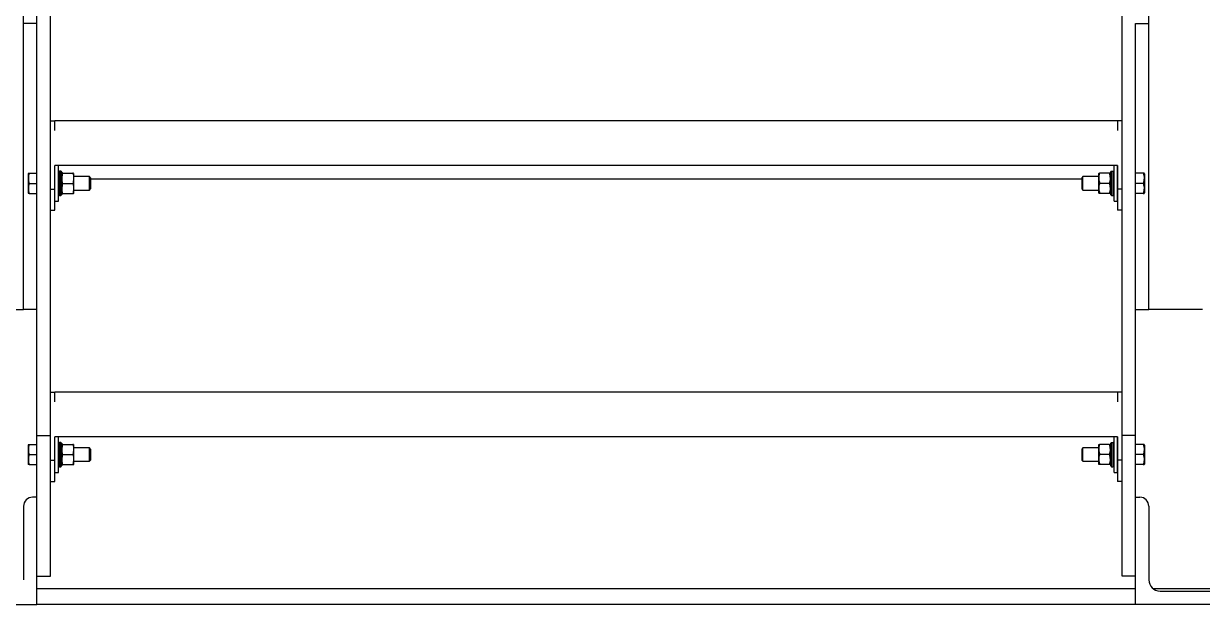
# Model space of a CAD drawing. Header units: millimetres. Extents: x 1293 to 41893, y 1011 to 26911.
# Drawn here: x 16264 to 17102, y 4254 to 4667 of the extents above; entities that cross this region are included whole.
import ezdxf

# ---------------------------------------------------------------- set-up
doc = ezdxf.new("R2010")
doc.units = ezdxf.units.MM
doc.header["$LTSCALE"] = 50
doc.layers.add('PASILLOS', color=2, linetype='Continuous')

msp = doc.modelspace()

# ---------------------------------------------------------------- linework, layer by layer
at = {"color": 7, "linetype": 'Continuous', "lineweight": 25}
for p, q in [((17016.0628232, 4556.2545175), (16311.2128232, 4556.2545175)), ((17054.1628232, 4265.1705175), (16273.1128232, 4265.1705175)), ((17877.3128232, 4265.1705175), (17066.7627213, 4265.1705175)), ((17054.1628232, 4253.9945175), (16273.1128232, 4253.9945175))]:
    msp.add_line(p, q, dxfattribs=at)
at = {"layer": 'PASILLOS', "linetype": 'Continuous', "lineweight": 25}
for p, q in [((16282.6378232, 4373.9816934), (16282.6378232, 6718.9945175)), ((17044.6378232, 4373.9816934), (17044.6378232, 6718.9945175)), ((16273.1128232, 4666.9454056), (16273.1128232, 5618.1797134)), ((16263.5878232, 4666.9454056), (16263.5878232, 4704.660703)), ((17063.6878232, 4666.9454056), (17063.6878232, 4704.660703)), ((16273.1128232, 4666.9454056), (16263.5878232, 4666.9454056)), ((16263.5878232, 4463.7454056), (16263.5878232, 4666.9454056)), ((16273.1128232, 4653.9982989), (16273.1128232, 4666.9454056)), ((17054.1628232, 4653.9982989), (17054.1628232, 4666.9454056)), ((17054.1628232, 4666.9454056), (17063.6878232, 4666.9454056)), ((17063.6878232, 4463.7454056), (17063.6878232, 4666.9454056)), ((16273.1128232, 4373.9816934), (16273.1128232, 4653.9982989)), ((17054.1628232, 4373.9816934), (17054.1628232, 4653.9982989)), ((16282.6378232, 4597.7954056), (16285.8178232, 4597.7954056)), ((16285.8178232, 4590.9634056), (16285.8178232, 4597.7954056)), ((17041.4678232, 4597.7954056), (16285.8178232, 4597.7954056)), ((17041.4678232, 4597.7954056), (17041.4678232, 4590.9634056)), ((17044.6478232, 4597.7954056), (17041.4678232, 4597.7954056)), ((16266.9753216, 4560.4891556), (16266.7628232, 4560.1210975)), ((16266.7628232, 4560.1210975), (16266.7628232, 4546.5697136)), ((16267.6133756, 4560.4891556), (16273.1128232, 4560.4891556)), ((17041.4678232, 4566.0454056), (16285.8178232, 4566.0454056)), ((16285.8178232, 4549.2954056), (16285.8178232, 4566.0454056)), ((16288.3528232, 4540.6454056), (16288.3528232, 4566.0454056)), ((16289.1465732, 4561.9754056), (16288.3528232, 4561.1816556)), ((16288.3528232, 4561.1814126), (16289.1465732, 4561.975138)), ((16290.0990732, 4561.9754056), (16289.1465732, 4561.9754056)), ((16289.1465732, 4561.975138), (16289.1465732, 4544.7154056)), ((16290.0990732, 4561.975138), (16289.1465732, 4561.975138)), ((16290.8928232, 4561.1816556), (16290.0990732, 4561.9754056)), ((16290.0990732, 4544.7154056), (16290.0990732, 4561.975138)), ((16290.0990732, 4561.975138), (16290.8928232, 4561.1814126)), ((16290.8928232, 4561.1814126), (16290.8928232, 4561.1816556)), ((16290.8928232, 4561.1814126), (16290.8928232, 4545.5091556)), ((16290.9301385, 4560.4891556), (16290.8928232, 4560.4245235)), ((16291.5664341, 4560.4891556), (16298.5535872, 4560.4891556)), ((16299.2271982, 4546.2662876), (16299.2271982, 4560.4245235)), ((17028.0857635, 4560.4891556), (17028.0484482, 4560.4245235)), ((17028.0484482, 4546.2662876), (17028.0484482, 4560.4245235)), ((17035.7092122, 4560.4891556), (17028.7220591, 4560.4891556)), ((17036.3828232, 4561.1816556), (17037.1765732, 4561.9754056)), ((17037.1765732, 4561.975138), (17036.3828232, 4561.1814126)), ((17036.3828232, 4561.1814126), (17036.3828232, 4561.1816556)), ((17036.3828232, 4561.1814126), (17036.3828232, 4545.5091556)), ((17037.1765732, 4561.9754056), (17038.1290732, 4561.9754056)), ((17037.1765732, 4544.7154056), (17037.1765732, 4561.975138)), ((17037.1765732, 4561.975138), (17038.1290732, 4561.975138)), ((17038.1290732, 4561.9754056), (17038.9228232, 4561.1816556)), ((17038.1290732, 4561.975138), (17038.1290732, 4544.7154056)), ((17038.9228232, 4561.1814126), (17038.1290732, 4561.975138)), ((17038.9228232, 4540.6454056), (17038.9228232, 4566.0454056)), ((17041.4628232, 4540.6454056), (17041.4628232, 4566.0454056)), ((17041.4678232, 4566.0454056), (17041.4678232, 4549.2954056)), ((17059.6622708, 4560.4891556), (17054.1628232, 4560.4891556)), ((17060.5128232, 4560.1210975), (17060.3003248, 4560.4891556)), ((17060.5128232, 4560.1210975), (17060.5128232, 4546.5697136)), ((16267.6133756, 4553.3454056), (16273.1128232, 4553.3454056)), ((16291.571719, 4553.3454056), (16298.5483024, 4553.3454056)), ((16310.4190732, 4558.1079056), (16299.2271982, 4558.1079056)), ((16311.2128232, 4557.3141556), (16310.4190732, 4558.1079056)), ((16310.4190732, 4548.5829056), (16310.4190732, 4558.1079056)), ((16311.2128232, 4557.3141556), (16311.2128232, 4549.3766556)), ((17016.8565732, 4558.1079056), (17016.0628232, 4557.3141556)), ((17016.0628232, 4557.3141556), (17016.0628232, 4549.3766556)), ((17028.0484482, 4558.1079056), (17016.8565732, 4558.1079056)), ((17016.8565732, 4548.5829056), (17016.8565732, 4558.1079056)), ((17035.7039274, 4553.3454056), (17028.727344, 4553.3454056)), ((17041.4678232, 4558.1079056), (17041.4628232, 4558.1079056)), ((17059.6622708, 4553.3454056), (17054.1628232, 4553.3454056)), ((16266.7628232, 4546.5697136), (16266.9753216, 4546.2016556)), ((16267.6133756, 4546.2016556), (16273.1128232, 4546.2016556)), ((16282.6378232, 4549.2954056), (16285.8178232, 4549.2954056)), ((16285.8178232, 4534.2954056), (16285.8178232, 4549.2954056)), ((16288.3528232, 4545.5091556), (16289.1465732, 4544.7154056)), ((16289.1465732, 4544.7154056), (16290.0990732, 4544.7154056)), ((16290.0990732, 4544.7154056), (16290.8928232, 4545.5091556)), ((16291.5664341, 4546.2016556), (16298.5535872, 4546.2016556)), ((16299.1898829, 4546.2016556), (16299.2271982, 4546.2662876)), ((16299.2271982, 4548.5829056), (16310.4190732, 4548.5829056)), ((16310.4190732, 4548.5829056), (16311.2128232, 4549.3766556)), ((17016.0628232, 4549.3766556), (17016.8565732, 4548.5829056)), ((17016.8565732, 4548.5829056), (17028.0484482, 4548.5829056)), ((17035.7092122, 4546.2016556), (17028.7220591, 4546.2016556)), ((17036.3455079, 4546.2016556), (17036.3828232, 4546.2662876)), ((17036.3828232, 4545.5091556), (17037.1765732, 4544.7154056)), ((17037.1765732, 4544.7154056), (17038.1290732, 4544.7154056)), ((17038.1290732, 4544.7154056), (17038.9228232, 4545.5091556)), ((17041.4628232, 4548.5829056), (17041.4678232, 4548.5829056)), ((17044.6378232, 4549.2954056), (17041.4678232, 4549.2954056)), ((17041.4678232, 4549.2954056), (17041.4678232, 4534.2954056)), ((17059.6622708, 4546.2016556), (17054.1628232, 4546.2016556)), ((17060.3003248, 4546.2016556), (17060.5128232, 4546.5697136)), ((16285.8178232, 4540.6454056), (16288.3528232, 4540.6454056)), ((17038.9228232, 4540.6454056), (17041.4628232, 4540.6454056)), ((16282.6378232, 4534.2954056), (16285.8178232, 4534.2954056)), ((17044.6378232, 4534.2954056), (17041.4678232, 4534.2954056)), ((16257.4918232, 4463.7454056), (16263.5878232, 4463.7454056)), ((16273.1128232, 4463.7454056), (16263.5878232, 4463.7454056)), ((17054.1628232, 4463.7454056), (17063.6878232, 4463.7454056)), ((17069.7838232, 4463.7454056), (17063.6878232, 4463.7454056)), ((17095.6918232, 4463.7454056), (17069.7838232, 4463.7454056)), ((17101.7878232, 4463.7454056), (17095.6918232, 4463.7454056)), ((16282.6378232, 4404.9591226), (16285.8178232, 4404.9591226)), ((16285.8178232, 4398.1271226), (16285.8178232, 4404.9591226)), ((17041.4678232, 4404.9591226), (16285.8178232, 4404.9591226)), ((17041.4678232, 4404.9591226), (17041.4678232, 4398.1271226)), ((17044.6478232, 4404.9591226), (17041.4678232, 4404.9591226)), ((16266.9753216, 4367.6528726), (16266.7628232, 4367.2848146)), ((16266.7628232, 4367.2848146), (16266.7628232, 4353.7334307)), ((16267.6133756, 4367.6528726), (16273.1128232, 4367.6528726)), ((16273.1128232, 4273.9816934), (16273.1128232, 4373.9816934)), ((16273.1128232, 4373.9816934), (16282.6378232, 4373.9816934)), ((16282.6378232, 4273.9816934), (16282.6378232, 4373.9816934)), ((16285.8178232, 4356.4591226), (16285.8178232, 4373.2091226)), ((17041.4678232, 4373.2091226), (16285.8178232, 4373.2091226)), ((16288.3528232, 4347.8091226), (16288.3528232, 4373.2091226)), ((16289.1465732, 4369.1391226), (16288.3528232, 4368.3453726)), ((16288.3528232, 4368.3451297), (16289.1465732, 4369.1388551)), ((16290.0990732, 4369.1391226), (16289.1465732, 4369.1391226)), ((16289.1465732, 4369.1388551), (16289.1465732, 4351.8791226)), ((16290.0990732, 4369.1388551), (16289.1465732, 4369.1388551)), ((16290.8928232, 4368.3453726), (16290.0990732, 4369.1391226)), ((16290.0990732, 4351.8791226), (16290.0990732, 4369.1388551)), ((16290.0990732, 4369.1388551), (16290.8928232, 4368.3451297)), ((16290.8928232, 4368.3451297), (16290.8928232, 4368.3453726)), ((16290.8928232, 4368.3451297), (16290.8928232, 4352.6728726)), ((16290.9301385, 4367.6528726), (16290.8928232, 4367.5882406)), ((16291.5664341, 4367.6528726), (16298.5535872, 4367.6528726)), ((16299.2271982, 4353.4300047), (16299.2271982, 4367.5882406)), ((17028.0857635, 4367.6528726), (17028.0484482, 4367.5882406)), ((17028.0484482, 4353.4300047), (17028.0484482, 4367.5882406)), ((17035.7092122, 4367.6528726), (17028.7220591, 4367.6528726)), ((17036.3828232, 4368.3453726), (17037.1765732, 4369.1391226)), ((17037.1765732, 4369.1388551), (17036.3828232, 4368.3451297)), ((17036.3828232, 4368.3451297), (17036.3828232, 4368.3453726)), ((17036.3828232, 4368.3451297), (17036.3828232, 4352.6728726)), ((17037.1765732, 4369.1391226), (17038.1290732, 4369.1391226)), ((17037.1765732, 4351.8791226), (17037.1765732, 4369.1388551)), ((17037.1765732, 4369.1388551), (17038.1290732, 4369.1388551)), ((17038.1290732, 4369.1391226), (17038.9228232, 4368.3453726)), ((17038.1290732, 4369.1388551), (17038.1290732, 4351.8791226)), ((17038.9228232, 4368.3451297), (17038.1290732, 4369.1388551)), ((17038.9228232, 4347.8091226), (17038.9228232, 4373.2091226)), ((17041.4628232, 4347.8091226), (17041.4628232, 4373.2091226)), ((17041.4678232, 4373.2091226), (17041.4678232, 4356.4591226)), ((17054.1628232, 4373.9816934), (17044.6378232, 4373.9816934)), ((17044.6378232, 4273.9816934), (17044.6378232, 4373.9816934)), ((17054.1628232, 4273.9816934), (17054.1628232, 4373.9816934)), ((17059.6622708, 4367.6528726), (17054.1628232, 4367.6528726)), ((17060.5128232, 4367.2848146), (17060.3003248, 4367.6528726)), ((17060.5128232, 4367.2848146), (17060.5128232, 4353.7334307)), ((16267.6133756, 4360.5091226), (16273.1128232, 4360.5091226)), ((16291.571719, 4360.5091226), (16298.5483024, 4360.5091226)), ((16310.4190732, 4365.2716226), (16299.2271982, 4365.2716226)), ((16311.2128232, 4364.4778726), (16310.4190732, 4365.2716226)), ((16310.4190732, 4355.7466226), (16310.4190732, 4365.2716226)), ((16311.2128232, 4364.4778726), (16311.2128232, 4356.5403726)), ((17016.8565732, 4365.2716226), (17016.0628232, 4364.4778726)), ((17016.0628232, 4364.4778726), (17016.0628232, 4356.5403726)), ((17028.0484482, 4365.2716226), (17016.8565732, 4365.2716226)), ((17016.8565732, 4355.7466226), (17016.8565732, 4365.2716226)), ((17035.7039274, 4360.5091226), (17028.727344, 4360.5091226)), ((17041.4678232, 4365.2716226), (17041.4628232, 4365.2716226)), ((17059.6622708, 4360.5091226), (17054.1628232, 4360.5091226)), ((16266.7628232, 4353.7334307), (16266.9753216, 4353.3653726)), ((16267.6133756, 4353.3653726), (16273.1128232, 4353.3653726)), ((16282.6378232, 4356.4591226), (16285.8178232, 4356.4591226)), ((16285.8178232, 4341.4591226), (16285.8178232, 4356.4591226)), ((16288.3528232, 4352.6728726), (16289.1465732, 4351.8791226)), ((16289.1465732, 4351.8791226), (16290.0990732, 4351.8791226)), ((16290.0990732, 4351.8791226), (16290.8928232, 4352.6728726)), ((16291.5664341, 4353.3653726), (16298.5535872, 4353.3653726)), ((16299.1898829, 4353.3653726), (16299.2271982, 4353.4300047)), ((16299.2271982, 4355.7466226), (16310.4190732, 4355.7466226)), ((16310.4190732, 4355.7466226), (16311.2128232, 4356.5403726)), ((17016.0628232, 4356.5403726), (17016.8565732, 4355.7466226)), ((17016.8565732, 4355.7466226), (17028.0484482, 4355.7466226)), ((17035.7092122, 4353.3653726), (17028.7220591, 4353.3653726)), ((17036.3455079, 4353.3653726), (17036.3828232, 4353.4300047)), ((17036.3828232, 4352.6728726), (17037.1765732, 4351.8791226)), ((17037.1765732, 4351.8791226), (17038.1290732, 4351.8791226)), ((17038.1290732, 4351.8791226), (17038.9228232, 4352.6728726)), ((17041.4628232, 4355.7466226), (17041.4678232, 4355.7466226)), ((17044.6378232, 4356.4591226), (17041.4678232, 4356.4591226)), ((17041.4678232, 4356.4591226), (17041.4678232, 4341.4591226)), ((17059.6622708, 4353.3653726), (17054.1628232, 4353.3653726)), ((17060.3003248, 4353.3653726), (17060.5128232, 4353.7334307)), ((16285.8178232, 4347.8091226), (16288.3528232, 4347.8091226)), ((17038.9228232, 4347.8091226), (17041.4628232, 4347.8091226)), ((16282.6378232, 4341.4591226), (16285.8178232, 4341.4591226)), ((17044.6378232, 4341.4591226), (17041.4678232, 4341.4591226)), ((16273.1128232, 4330.1816934), (16269.9327432, 4330.1816934)), ((17054.1628232, 4330.1816934), (17057.3429032, 4330.1816934)), ((16263.5878232, 4323.8367734), (16263.5878232, 4271.4441934)), ((17063.6878232, 4323.8367734), (17063.6878232, 4271.4441934)), ((16273.1128232, 4273.9816934), (16282.6378232, 4273.9816934)), ((16273.1128232, 4253.9816934), (16273.1128232, 4273.9816934)), ((17054.1628232, 4273.9816934), (17044.6378232, 4273.9816934)), ((17054.1628232, 4253.9816934), (17054.1628232, 4273.9816934)), ((17071.6253232, 4263.5066934), (17124.0179032, 4263.5066934)), ((16196.9128232, 4253.9816934), (16273.1128232, 4253.9816934)), ((17130.3628232, 4253.9816934), (17054.1628232, 4253.9816934))]:
    msp.add_line(p, q, dxfattribs=at)
for centre, radius, start, end in [((16269.9327432, 4323.8367734), 6.34492, 90, 180), ((17057.3429032, 4323.8367734), 6.34492, 0, 90), ((17071.6253232, 4271.4441934), 7.9375, 180, 270)]:
    msp.add_arc(centre, radius, start, end, dxfattribs=at)
for points, knots in [([(16267.6133756, 4560.4891556), (16267.430511, 4559.8694991), (16267.0608167, 4558.6167495), (16266.8556596, 4556.1854579), (16267.3199759, 4554.4451189), (16267.6133756, 4553.3454056)], [0, 0, 0, 0, 0.2648633469, 0.5354700776, 1, 1, 1, 1]), ([(16267.0210364, 4560.4891556), (16267.0135213, 4560.4891556), (16266.9859959, 4560.4891556), (16267.3492781, 4560.4891556), (16267.6133756, 4560.4891556)], [0, 0, 0, 0, 0.2730240829, 1, 1, 1, 1]), ([(16291.571719, 4553.3454056), (16291.3882554, 4553.9649496), (16291.0173572, 4555.2174475), (16290.8095507, 4557.6486377), (16291.2733499, 4559.389236), (16291.5664341, 4560.4891556)], [0, 0, 0, 0, 0.2648580026, 0.535448761, 1, 1, 1, 1]), ([(16291.5664341, 4560.4891556), (16291.3019147, 4560.4891556), (16290.9404454, 4560.4891556), (16290.9666539, 4560.4891556), (16290.9736834, 4560.4891556)], [0, 0, 0, 0, 0.7317895733, 1, 1, 1, 1]), ([(16298.5535872, 4560.4891556), (16298.7361534, 4559.8701308), (16299.1052481, 4558.618646), (16299.3092959, 4556.1872385), (16298.8431294, 4554.4463994), (16298.5483024, 4553.3454056)], [0, 0, 0, 0, 0.2645663682, 0.5348749116, 1, 1, 1, 1]), ([(16299.1439331, 4560.4891556), (16299.1518724, 4560.4891556), (16299.1814724, 4560.4891556), (16298.8189062, 4560.4891556), (16298.5535872, 4560.4891556)], [0, 0, 0, 0, 0.2682192491, 1, 1, 1, 1]), ([(17028.7220591, 4560.4891556), (17028.539493, 4559.8701308), (17028.1703982, 4558.618646), (17027.9663504, 4556.1872385), (17028.4325169, 4554.4463994), (17028.727344, 4553.3454056)], [0, 0, 0, 0, 0.2645663682, 0.5348749116, 1, 1, 1, 1]), ([(17028.1317139, 4560.4891556), (17028.1237765, 4560.4891556), (17028.0941808, 4560.4891556), (17028.4567377, 4560.4891556), (17028.7220591, 4560.4891556)], [0, 0, 0, 0, 0.2681935823, 1, 1, 1, 1]), ([(17035.7039274, 4553.3454056), (17035.887391, 4553.9649496), (17036.2582891, 4555.2174475), (17036.4660956, 4557.6486377), (17036.0022964, 4559.389236), (17035.7092122, 4560.4891556)], [0, 0, 0, 0, 0.2648580026, 0.535448761, 1, 1, 1, 1]), ([(17035.7092122, 4560.4891556), (17035.9737279, 4560.4891556), (17036.3352117, 4560.4891556), (17036.3089966, 4560.4891556), (17036.3019644, 4560.4891556)], [0, 0, 0, 0, 0.7317498631, 1, 1, 1, 1]), ([(17059.6622708, 4560.4891556), (17059.8451353, 4559.8694991), (17060.2148297, 4558.6167495), (17060.4199868, 4556.1854579), (17059.9556704, 4554.4451189), (17059.6622708, 4553.3454056)], [0, 0, 0, 0, 0.2648633469, 0.5354700776, 1, 1, 1, 1]), ([(17060.2546099, 4560.4891556), (17060.262125, 4560.4891556), (17060.2896505, 4560.4891556), (17059.9263682, 4560.4891556), (17059.6622708, 4560.4891556)], [0, 0, 0, 0, 0.2730240829, 1, 1, 1, 1]), ([(16267.6133756, 4553.3454056), (16267.430511, 4552.7257491), (16267.0608167, 4551.4729995), (16266.8556596, 4549.0417079), (16267.3199759, 4547.3013689), (16267.6133756, 4546.2016556)], [0, 0, 0, 0, 0.2648633469, 0.5354700776, 1, 1, 1, 1]), ([(16291.5664341, 4546.2016556), (16291.383868, 4546.8206803), (16291.0147732, 4548.0721651), (16290.8107254, 4550.5035726), (16291.2768919, 4552.2444117), (16291.571719, 4553.3454056)], [0, 0, 0, 0, 0.2645663682, 0.5348749116, 1, 1, 1, 1]), ([(16298.5483024, 4553.3454056), (16298.731766, 4552.7258615), (16299.1026641, 4551.4733636), (16299.3104706, 4549.0421734), (16298.8466714, 4547.3015751), (16298.5535872, 4546.2016556)], [0, 0, 0, 0, 0.2648580026, 0.535448761, 1, 1, 1, 1]), ([(17028.727344, 4553.3454056), (17028.5438804, 4552.7258615), (17028.1729822, 4551.4733636), (17027.9651757, 4549.0421734), (17028.4289749, 4547.3015751), (17028.7220591, 4546.2016556)], [0, 0, 0, 0, 0.2648580026, 0.535448761, 1, 1, 1, 1]), ([(17035.7092122, 4546.2016556), (17035.8917784, 4546.8206803), (17036.2608731, 4548.0721651), (17036.4649209, 4550.5035726), (17035.9987544, 4552.2444117), (17035.7039274, 4553.3454056)], [0, 0, 0, 0, 0.2645663682, 0.5348749116, 1, 1, 1, 1]), ([(17059.6622708, 4553.3454056), (17059.8451353, 4552.7257491), (17060.2148297, 4551.4729995), (17060.4199868, 4549.0417079), (17059.9556704, 4547.3013689), (17059.6622708, 4546.2016556)], [0, 0, 0, 0, 0.2648633469, 0.5354700776, 1, 1, 1, 1]), ([(16267.6133756, 4546.2016556), (16267.350072, 4546.2016556), (16266.9878664, 4546.2016556), (16267.0119948, 4546.2016556), (16267.0185832, 4546.2016556)], [0, 0, 0, 0, 0.7269449466, 1, 1, 1, 1]), ([(16290.9760883, 4546.2016556), (16290.968149, 4546.2016556), (16290.9385489, 4546.2016556), (16291.3011152, 4546.2016556), (16291.5664341, 4546.2016556)], [0, 0, 0, 0, 0.2682192491, 1, 1, 1, 1]), ([(16298.5535872, 4546.2016556), (16298.8181067, 4546.2016556), (16299.179576, 4546.2016556), (16299.1533674, 4546.2016556), (16299.146338, 4546.2016556)], [0, 0, 0, 0, 0.7317895733, 1, 1, 1, 1]), ([(17028.7220591, 4546.2016556), (17028.4575434, 4546.2016556), (17028.0960596, 4546.2016556), (17028.1222748, 4546.2016556), (17028.129307, 4546.2016556)], [0, 0, 0, 0, 0.7317498631, 1, 1, 1, 1]), ([(17036.2995575, 4546.2016556), (17036.3074948, 4546.2016556), (17036.3370905, 4546.2016556), (17035.9745336, 4546.2016556), (17035.7092122, 4546.2016556)], [0, 0, 0, 0, 0.2681935823, 1, 1, 1, 1]), ([(17059.6622708, 4546.2016556), (17059.9255743, 4546.2016556), (17060.28778, 4546.2016556), (17060.2636515, 4546.2016556), (17060.2570631, 4546.2016556)], [0, 0, 0, 0, 0.7269449466, 1, 1, 1, 1]), ([(16267.6133756, 4367.6528726), (16267.430511, 4367.0332162), (16267.0608167, 4365.7804666), (16266.8556596, 4363.349175), (16267.3199759, 4361.608836), (16267.6133756, 4360.5091226)], [0, 0, 0, 0, 0.2648633469, 0.5354700776, 1, 1, 1, 1]), ([(16267.0210364, 4367.6528726), (16267.0135213, 4367.6528726), (16266.9859959, 4367.6528726), (16267.3492781, 4367.6528726), (16267.6133756, 4367.6528726)], [0, 0, 0, 0, 0.2730240829, 1, 1, 1, 1]), ([(16291.571719, 4360.5091226), (16291.3882554, 4361.1286667), (16291.0173572, 4362.3811646), (16290.8095507, 4364.8123548), (16291.2733499, 4366.5529531), (16291.5664341, 4367.6528726)], [0, 0, 0, 0, 0.2648580026, 0.535448761, 1, 1, 1, 1]), ([(16291.5664341, 4367.6528726), (16291.3019147, 4367.6528726), (16290.9404454, 4367.6528726), (16290.9666539, 4367.6528726), (16290.9736834, 4367.6528726)], [0, 0, 0, 0, 0.7317895733, 1, 1, 1, 1]), ([(16298.5535872, 4367.6528726), (16298.7361534, 4367.0338479), (16299.1052481, 4365.7823631), (16299.3092959, 4363.3509556), (16298.8431294, 4361.6101165), (16298.5483024, 4360.5091226)], [0, 0, 0, 0, 0.2645663682, 0.5348749116, 1, 1, 1, 1]), ([(16299.1439331, 4367.6528726), (16299.1518724, 4367.6528726), (16299.1814724, 4367.6528726), (16298.8189062, 4367.6528726), (16298.5535872, 4367.6528726)], [0, 0, 0, 0, 0.2682192491, 1, 1, 1, 1]), ([(17028.7220591, 4367.6528726), (17028.539493, 4367.0338479), (17028.1703982, 4365.7823631), (17027.9663504, 4363.3509556), (17028.4325169, 4361.6101165), (17028.727344, 4360.5091226)], [0, 0, 0, 0, 0.2645663682, 0.5348749116, 1, 1, 1, 1]), ([(17028.1317139, 4367.6528726), (17028.1237765, 4367.6528726), (17028.0941808, 4367.6528726), (17028.4567377, 4367.6528726), (17028.7220591, 4367.6528726)], [0, 0, 0, 0, 0.2681935823, 1, 1, 1, 1]), ([(17035.7039274, 4360.5091226), (17035.887391, 4361.1286667), (17036.2582891, 4362.3811646), (17036.4660956, 4364.8123548), (17036.0022964, 4366.5529531), (17035.7092122, 4367.6528726)], [0, 0, 0, 0, 0.2648580026, 0.535448761, 1, 1, 1, 1]), ([(17035.7092122, 4367.6528726), (17035.9737279, 4367.6528726), (17036.3352117, 4367.6528726), (17036.3089966, 4367.6528726), (17036.3019644, 4367.6528726)], [0, 0, 0, 0, 0.7317498631, 1, 1, 1, 1]), ([(17059.6622708, 4367.6528726), (17059.8451353, 4367.0332162), (17060.2148297, 4365.7804666), (17060.4199868, 4363.349175), (17059.9556704, 4361.608836), (17059.6622708, 4360.5091226)], [0, 0, 0, 0, 0.2648633469, 0.5354700776, 1, 1, 1, 1]), ([(17060.2546099, 4367.6528726), (17060.262125, 4367.6528726), (17060.2896505, 4367.6528726), (17059.9263682, 4367.6528726), (17059.6622708, 4367.6528726)], [0, 0, 0, 0, 0.2730240829, 1, 1, 1, 1]), ([(16267.6133756, 4360.5091226), (16267.430511, 4359.8894662), (16267.0608167, 4358.6367166), (16266.8556596, 4356.205425), (16267.3199759, 4354.465086), (16267.6133756, 4353.3653726)], [0, 0, 0, 0, 0.2648633469, 0.5354700776, 1, 1, 1, 1]), ([(16291.5664341, 4353.3653726), (16291.383868, 4353.9843974), (16291.0147732, 4355.2358822), (16290.8107254, 4357.6672897), (16291.2768919, 4359.4081288), (16291.571719, 4360.5091226)], [0, 0, 0, 0, 0.2645663682, 0.5348749116, 1, 1, 1, 1]), ([(16298.5483024, 4360.5091226), (16298.731766, 4359.8895786), (16299.1026641, 4358.6370807), (16299.3104706, 4356.2058905), (16298.8466714, 4354.4652922), (16298.5535872, 4353.3653726)], [0, 0, 0, 0, 0.2648580026, 0.535448761, 1, 1, 1, 1]), ([(17028.727344, 4360.5091226), (17028.5438804, 4359.8895786), (17028.1729822, 4358.6370807), (17027.9651757, 4356.2058905), (17028.4289749, 4354.4652922), (17028.7220591, 4353.3653726)], [0, 0, 0, 0, 0.2648580026, 0.535448761, 1, 1, 1, 1]), ([(17035.7092122, 4353.3653726), (17035.8917784, 4353.9843974), (17036.2608731, 4355.2358822), (17036.4649209, 4357.6672897), (17035.9987544, 4359.4081288), (17035.7039274, 4360.5091226)], [0, 0, 0, 0, 0.2645663682, 0.5348749116, 1, 1, 1, 1]), ([(17059.6622708, 4360.5091226), (17059.8451353, 4359.8894662), (17060.2148297, 4358.6367166), (17060.4199868, 4356.205425), (17059.9556704, 4354.465086), (17059.6622708, 4353.3653726)], [0, 0, 0, 0, 0.2648633469, 0.5354700776, 1, 1, 1, 1]), ([(16267.6133756, 4353.3653726), (16267.350072, 4353.3653726), (16266.9878664, 4353.3653726), (16267.0119948, 4353.3653726), (16267.0185832, 4353.3653726)], [0, 0, 0, 0, 0.7269449466, 1, 1, 1, 1]), ([(16290.9760883, 4353.3653726), (16290.968149, 4353.3653726), (16290.9385489, 4353.3653726), (16291.3011152, 4353.3653726), (16291.5664341, 4353.3653726)], [0, 0, 0, 0, 0.2682192491, 1, 1, 1, 1]), ([(16298.5535872, 4353.3653726), (16298.8181067, 4353.3653726), (16299.179576, 4353.3653726), (16299.1533674, 4353.3653726), (16299.146338, 4353.3653726)], [0, 0, 0, 0, 0.7317895733, 1, 1, 1, 1]), ([(17028.7220591, 4353.3653726), (17028.4575434, 4353.3653726), (17028.0960596, 4353.3653726), (17028.1222748, 4353.3653726), (17028.129307, 4353.3653726)], [0, 0, 0, 0, 0.7317498631, 1, 1, 1, 1]), ([(17036.2995575, 4353.3653726), (17036.3074948, 4353.3653726), (17036.3370905, 4353.3653726), (17035.9745336, 4353.3653726), (17035.7092122, 4353.3653726)], [0, 0, 0, 0, 0.2681935823, 1, 1, 1, 1]), ([(17059.6622708, 4353.3653726), (17059.9255743, 4353.3653726), (17060.28778, 4353.3653726), (17060.2636515, 4353.3653726), (17060.2570631, 4353.3653726)], [0, 0, 0, 0, 0.7269449466, 1, 1, 1, 1])]:
    msp.add_open_spline(points, degree=3, knots=knots, dxfattribs=at)

doc.saveas('drawing.dxf')
